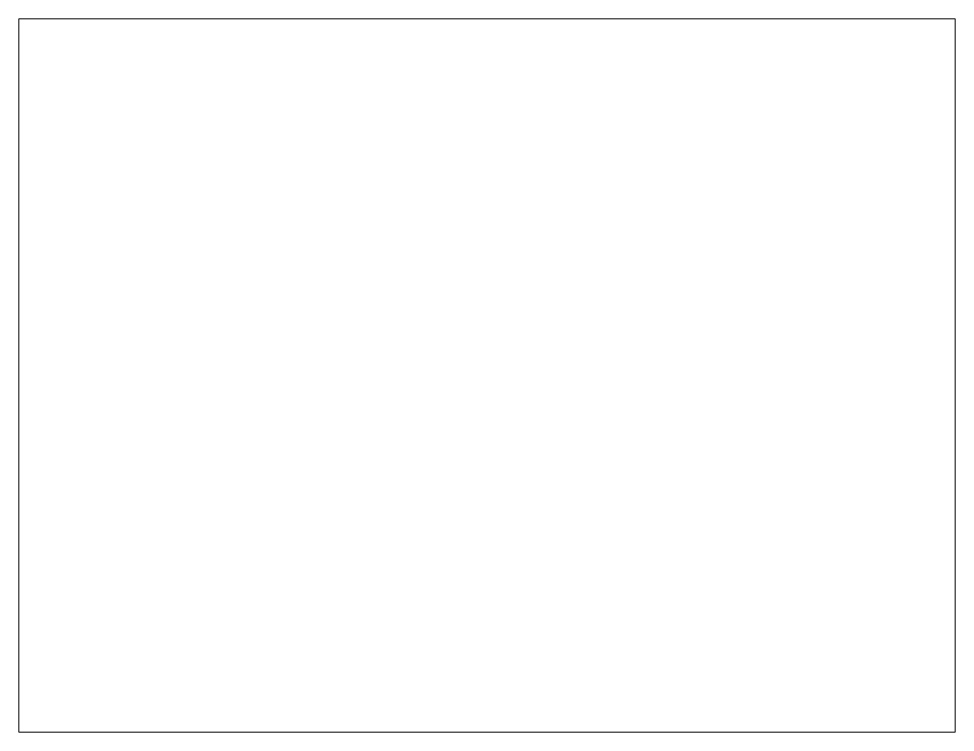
# Paper-space layout 'Layout1' of a CAD drawing. Extents: x 1.05 to 9.45, y 0.8 to 7.2.
# The model-space entities are those that its viewports show. They can reach past a viewport. Long polylines and large blocks are cut down to what shows.
import ezdxf

# ---------------------------------------------------------------- set-up
doc = ezdxf.new("R2010")
doc.units = 0
doc.header["$LTSCALE"] = 25
doc.header["$MEASUREMENT"] = 0
doc.layers.get('0').update_dxf_attribs({"linetype": 'CONTINUOUS'})

msp = doc.modelspace()

# ---------------------------------------------------------------- hatches: boundary and pattern name
at = {"linetype": 'ByBlock', "lineweight": 5, "true_color": 0x66ffff}
msp.add_hatch(color=131, dxfattribs=at).paths.add_polyline_path([(23087, -16845), (23124, -16840)])

psp = doc.layouts.get("Layout1")

# ---------------------------------------------------------------- viewports
at = {"layer": '0', "color": 1, "linetype": 'ByBlock', "view_target_point": (21765.506, -25727.7069)}
psp.add_viewport(center=(5.25, 4), size=(8.4, 6.4), view_center_point=(0, 0), view_height=24685.711696, dxfattribs=at)

doc.saveas('drawing.dxf')
